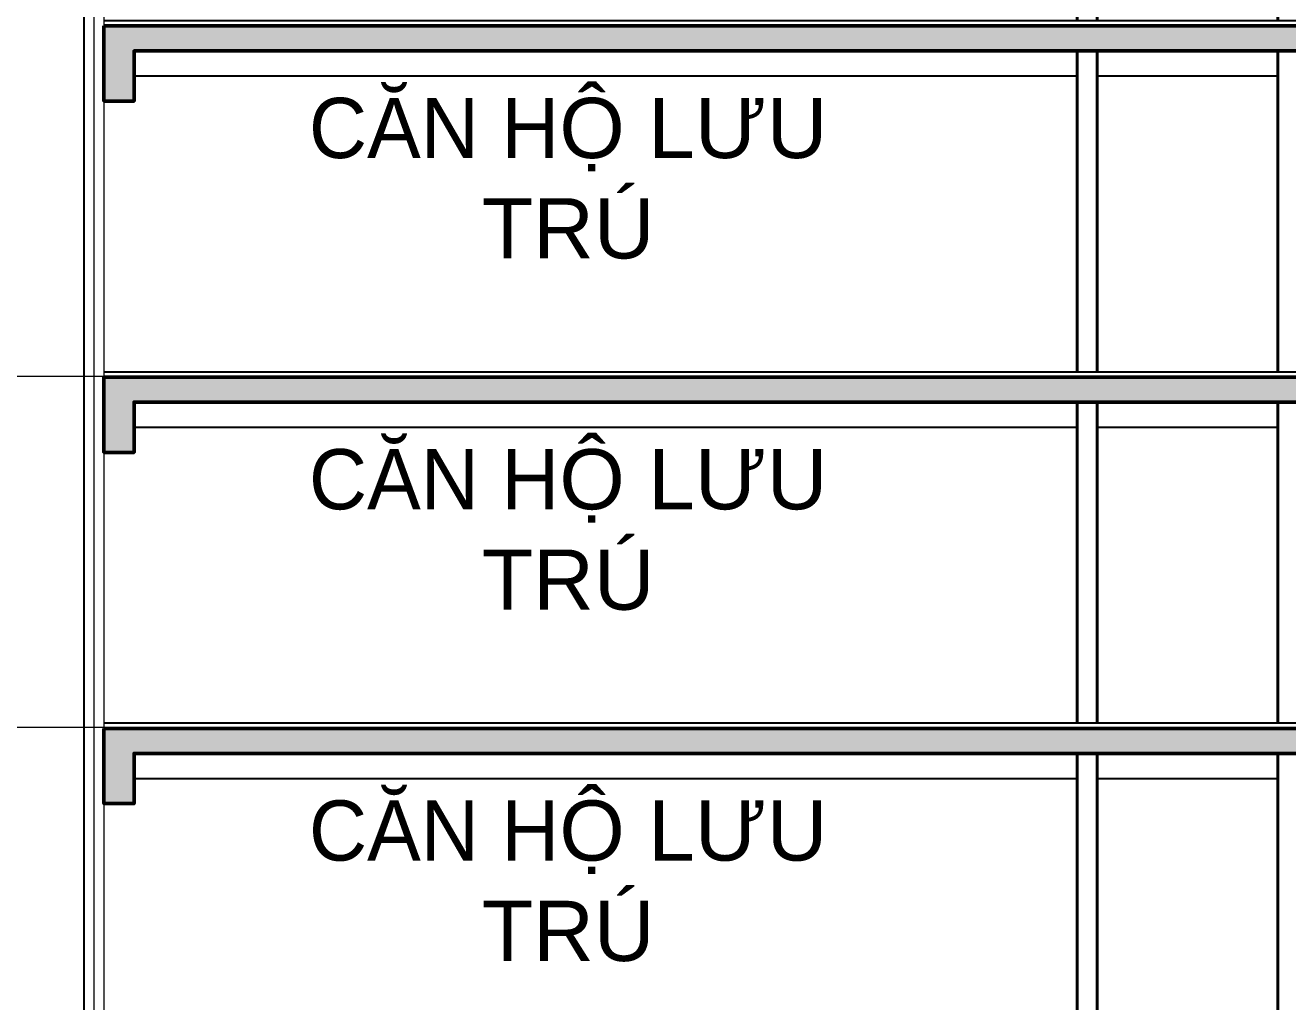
# Model space of a CAD drawing. Header units: millimetres. Extents: x 573003 to 1294762, y -9906 to 413061.
# Drawn here: x 599272 to 611857, y 142241 to 151971 of the extents above; entities that cross this region are included whole.
import ezdxf

# ---------------------------------------------------------------- set-up
doc = ezdxf.new("R2010")
doc.units = ezdxf.units.MM
doc.header["$MEASUREMENT"] = 0
doc.linetypes.add('IMPORT-CE', pattern=[135, 90, -15, 15, -15])
doc.layers.add('A-ANNO-ROOM', color=50, linetype='Continuous')
doc.layers.add('A-ELEV-13FINE', color=8, linetype='Continuous')
for name, color, linetype, lineweight in [('KT-Net cat', 1, 'Continuous', 40), ('KT-Net cot', 2, 'Continuous', 50), ('KT-Net manh', 251, 'Continuous', 13), ('KT-Net thay', 7, 'Continuous', 25), ('KT-Net truc', 18, 'Continuous', 15)]:
    doc.layers.add(name, color=color, linetype=linetype, lineweight=lineweight)
doc.styles.add('HBA-Text', font='GOTHIC.TTF')

# ---------------------------------------------------------------- blocks, each defined once
blk = doc.blocks.new('slab')
at = {"layer": 'KT-Net manh'}
h = blk.add_hatch(color=256, dxfattribs=at)
h.dxf.hatch_style = 1
h.paths.add_polyline_path([(357114, 241086), (378714, 241086), (378714, 240336), (378414, 240336), (378414, 240836), (357414, 240836), (357414, 240336), (357114, 240336)])
at = {"layer": 'A-ELEV-13FINE'}
blk.add_line((378714, 241136), (357114, 241136), dxfattribs=at)
for points in [[(357114, 240836), (357114, 240586)], [(357414, 240586), (366814, 240586)], [(367014, 240586), (368814, 240586)]]:
    blk.add_lwpolyline(points, dxfattribs=at)
at = {"layer": 'KT-Net cat'}
for points in [[(366814, 240836), (366814, 237636)], [(367014, 240836), (367014, 237636)], [(368814, 240836), (368814, 237636)]]:
    blk.add_lwpolyline(points, dxfattribs=at)
at = {"layer": 'KT-Net cot'}
blk.add_lwpolyline([(357114, 241086), (378714, 241086), (378714, 240336), (378414, 240336), (378414, 240836), (357414, 240836), (357414, 240336), (357114, 240336), (357114, 241086)], dxfattribs=at)
at = {"layer": 'KT-Net manh'}
for p, q in [((357014, 241086), (357014, 237586)), ((357114, 241086), (357114, 237586))]:
    blk.add_line(p, q, dxfattribs=at)
at = {"layer": 'KT-Net thay'}
blk.add_line((356914, 241086), (356914, 237586), dxfattribs=at)

msp = doc.modelspace()

# ---------------------------------------------------------------- linework, layer by layer
at = {"layer": 'KT-Net truc', "linetype": 'IMPORT-CE', "ltscale": 20}
for p, q in [((573990.5, 148475.6, 0), (690764.9, 148475.6, 0)), ((573990.5, 144975.6, 0), (690764.9, 144975.6, 0))]:
    msp.add_line(p, q, dxfattribs=at)

# ---------------------------------------------------------------- block references
at = {"layer": 'A-ELEV-13FINE'}
for p in [(242942.9, -85620.6, 0), (242942.9, -89120.6, 0), (242942.9, -92620.6, 0), (242942.9, -96120.6, 0)]:
    msp.add_blockref('slab', p, dxfattribs=at)

# ---------------------------------------------------------------- texts
at = {"layer": 'A-ANNO-ROOM', "ltscale": 800, "char_height": 600, "width": 6000, "attachment_point": 2, "style": 'HBA-Text'}
for insert in [(604684.2, 151247.5, 0), (604684.2, 147747.5, 0), (604684.2, 144247.5, 0)]:
    msp.add_mtext('CĂN H{\\fArial|b0|i0|c0|p34;Ộ LƯU TRÚ}', dxfattribs=dict(at, insert=insert))

doc.saveas('drawing.dxf')
